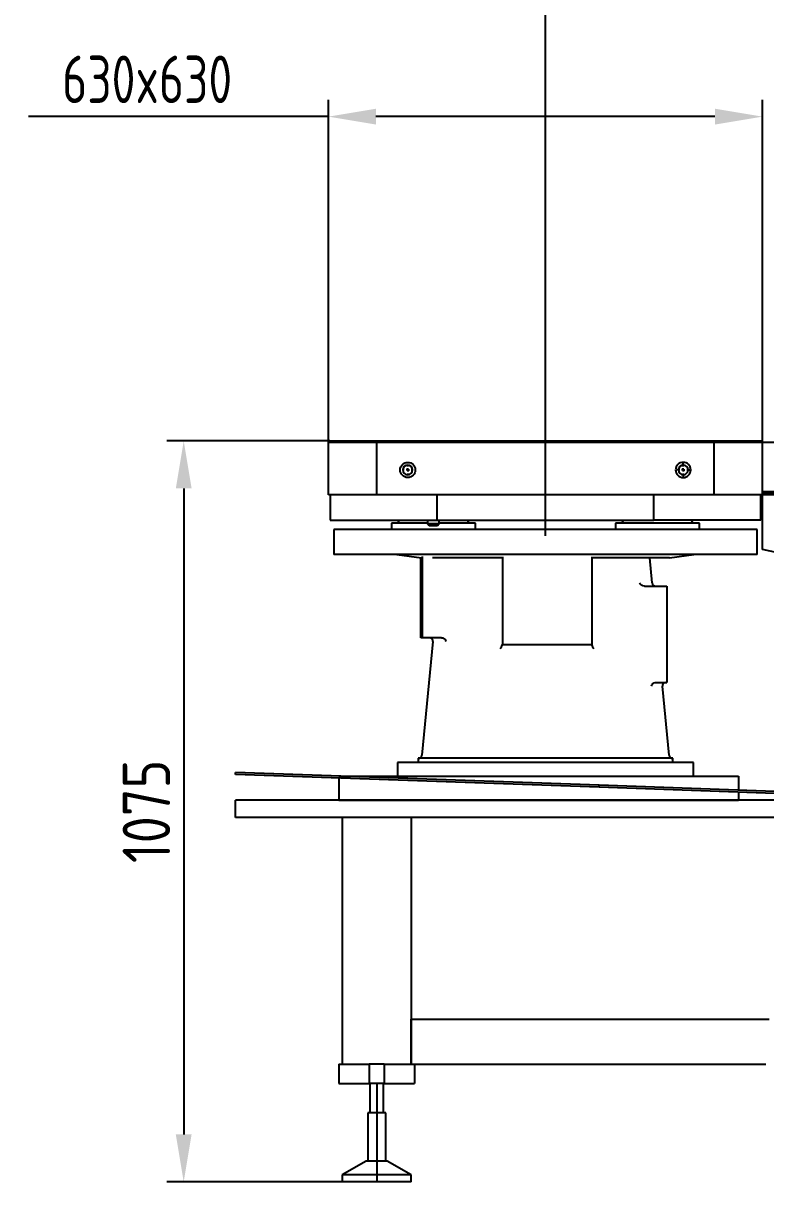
# Model space of a CAD drawing. Extents: x 387 to 958, y 84 to 319.
# Drawn here: x 387.3 to 442, y 84.2 to 169.6 of the extents above; entities that cross this region are included whole.
import ezdxf

# ---------------------------------------------------------------- set-up
doc = ezdxf.new("R2010")
doc.units = 0
doc.header["$PDMODE"] = 1
doc.linetypes.add('AXIS-MY', pattern=[15, 8, -2.5, 2, -2.5])
doc.layers.get('0').update_dxf_attribs({"linetype": 'CONTINUOUS'})
doc.layers.get('DEFPOINTS').update_dxf_attribs({"linetype": 'CONTINUOUS'})
doc.layers.add('AXIS', color=1, linetype='AXIS-MY')
doc.layers.add('DIM', color=4, linetype='CONTINUOUS')
doc.styles.add('MY-DIM', font='txt@cad.shx', dxfattribs={"width": 0.7})
doc.styles.add('STANDARD-08', font='txt.shx', dxfattribs={"width": 0.8, "height": 3.5})
doc.dimstyles.new('MY-STYLE', dxfattribs={"dimtxt": 3.5, "dimasz": 3.5, "dimexe": 1.25, "dimexo": 0, "dimgap": 1, "dimtad": 1, "dimdec": 4, "dimtxsty": 'MY-DIM', "dimcen": 2.5, "dimclrt": 7, "dimazin": 3, "dimtfac": 1, "dimtdec": 4, "dimtmove": 0, "dimatfit": 3, "dimtolj": 1, "dimtzin": 0})

# ---------------------------------------------------------------- blocks, each defined once
blk = doc.blocks.new('*D38')
at = {"layer": 'DEFPOINTS', "color": 0}
for p in [(441.753, 162.731), (409.769, 138.721), (441.753, 138.721)]:
    blk.add_point(p, dxfattribs=at)
at = {"layer": 'DIM', "color": 0}
for p, q in [((409.769, 138.721), (409.769, 163.981)), ((441.753, 138.721), (441.753, 163.981)), ((409.769, 162.731), (387.644, 162.731)), ((438.253, 162.731), (413.269, 162.731))]:
    blk.add_line(p, q, dxfattribs=at)
for points in [[(413.269, 163.315), (413.269, 162.148), (409.769, 162.731)], [(438.253, 163.315), (438.253, 162.148), (441.753, 162.731)]]:
    blk.add_solid(points, dxfattribs=at)
at = {"layer": 'DIM', "color": 7, "insert": (396.402, 165.481), "char_height": 3.5, "attachment_point": 5, "style": 'MY-DIM'}
blk.add_mtext('\\A1;630x630', dxfattribs=at)
blk = doc.blocks.new('*D41')
at = {"layer": 'DEFPOINTS', "color": 0}
for p in [(425.761, 175.691), (480.761, 139.474), (425.761, 138.822)]:
    blk.add_point(p, dxfattribs=at)
at = {"layer": 'DIM', "color": 0}
for p, q in [((425.761, 138.822), (425.761, 176.941)), ((480.761, 139.474), (480.761, 176.941)), ((477.261, 175.691), (429.261, 175.691))]:
    blk.add_line(p, q, dxfattribs=at)
for points in [[(429.261, 176.275), (429.261, 175.108), (425.761, 175.691)], [(477.261, 176.275), (477.261, 175.108), (480.761, 175.691)]]:
    blk.add_solid(points, dxfattribs=at)
at = {"layer": 'DIM', "color": 7, "insert": (440.8, 178.441), "char_height": 3.5, "attachment_point": 5, "style": 'STANDARD-08'}
blk.add_mtext('\\A1;1100', dxfattribs=at)
blk = doc.blocks.new('SW_CENTERMARKSYMBOL_95')
at = {"layer": 'DIM'}
for p, q in [((-0.5, 0), (-0.72, 0)), ((0, 0), (-0.25, 0)), ((0, 0.5), (0, 0.73)), ((0, 0), (0, 0.25)), ((0, 0), (0, -0.25)), ((0, 0), (0.25, 0)), ((0.5, 0), (0.73, 0)), ((0, -0.5), (0, -0.72))]:
    blk.add_line(p, q, dxfattribs=at)
blk = doc.blocks.new('SW_CENTERMARKSYMBOL_96')
at = {"layer": 'DIM'}
for p, q in [((-0.5, 0), (-1, 0)), ((0, 0), (-0.25, 0)), ((0, 0.5), (0, 1)), ((0, 0), (0, 0.25)), ((0, 0), (0, -0.25)), ((0, 0), (0.25, 0)), ((0.5, 0), (1, 0)), ((0, -0.5), (0, -1))]:
    blk.add_line(p, q, dxfattribs=at)
blk = doc.blocks.new('*D43')
at = {"layer": 'DEFPOINTS', "color": 0}
for p in [(409.87, 138.822), (399.095, 84.213), (410.784, 84.213)]:
    blk.add_point(p, dxfattribs=at)
at = {"layer": 'DIM', "color": 0}
for p, q in [((409.87, 138.822), (397.845, 138.822)), ((399.095, 135.322), (399.095, 87.713)), ((410.784, 84.213), (397.845, 84.213))]:
    blk.add_line(p, q, dxfattribs=at)
for points in [[(398.512, 135.322), (399.679, 135.322), (399.095, 138.822)], [(398.512, 87.713), (399.679, 87.713), (399.095, 84.213)]]:
    blk.add_solid(points, dxfattribs=at)
at = {"layer": 'DIM', "color": 7, "insert": (396.345, 111.518), "char_height": 3.5, "attachment_point": 5, "rotation": 90, "style": 'STANDARD-08'}
blk.add_mtext('\\A1;1075', dxfattribs=at)

msp = doc.modelspace()

# ---------------------------------------------------------------- linework, layer by layer
at = {"color": 7, "linetype": 'CONTINUOUS'}
for p, q in [((409.7688936, 138.7205574), (409.8704298, 138.8220937)), ((413.3226616, 138.7205574), (409.7688936, 138.7205574)), ((409.7688936, 134.8621807), (409.7688936, 138.7205574)), ((409.8704298, 138.8220937), (413.3647193, 138.8220937)), ((413.3226616, 138.7205574), (413.3647193, 138.8220937)), ((413.3226616, 134.8621807), (413.3226616, 138.7205574)), ((438.199038, 138.7205574), (413.3226616, 138.7205574)), ((413.3647193, 138.8220937), (438.1569803, 138.8220937)), ((438.1569803, 138.8220937), (441.6512698, 138.8220937)), ((438.1569803, 138.8220937), (438.199038, 138.7205574)), ((441.752806, 138.7205574), (438.199038, 138.7205574)), ((438.199038, 134.8621807), (438.199038, 138.7205574)), ((441.6512698, 138.8220937), (441.752806, 138.7205574)), ((441.752806, 138.7459415), (443.5033659, 138.7459415)), ((441.752806, 138.7205574), (441.752806, 138.7459415)), ((441.752806, 134.8621807), (441.752806, 138.7205574)), ((441.752806, 135.0906372), (444.2912118, 135.0906372)), ((413.3226616, 134.8621807), (409.7688936, 134.8621807)), ((409.8958139, 134.8621807), (409.8958139, 132.9837605)), ((438.199038, 134.8621807), (413.3226616, 134.8621807)), ((417.7729342, 132.9837605), (417.7729342, 134.8621807)), ((433.7487654, 132.9837605), (433.7487654, 134.8621807)), ((441.752806, 134.8621807), (438.199038, 134.8621807)), ((441.6258857, 132.9837605), (441.6258857, 134.8621807)), ((441.7528032, 130.8222954), (441.7528032, 134.8621807)), ((444.4435161, 134.9383329), (441.752806, 134.9383329)), ((441.752806, 134.8795981), (453.0487088, 134.8795981)), ((409.8958139, 132.9837605), (417.7729342, 132.9837605)), ((415.2361524, 132.7727214), (414.4073447, 132.7727214)), ((414.4073447, 132.7727214), (414.4073447, 132.2904243)), ((414.9861013, 132.9837605), (414.8642578, 132.7727214)), ((417.0726708, 132.7727214), (415.2361524, 132.7727214)), ((417.0726708, 132.9837605), (417.0726708, 132.7299199)), ((417.0726708, 132.7299199), (417.9357287, 132.7299199)), ((417.0726708, 132.7299199), (417.1995911, 132.6029996)), ((417.1995911, 132.6029996), (417.8088085, 132.6029996)), ((417.7729342, 132.9837605), (433.7487654, 132.9837605)), ((417.8088085, 132.6029996), (417.9357287, 132.7299199)), ((417.9357287, 132.7299199), (417.9357287, 132.9837605)), ((420.6010548, 132.7727214), (417.9357287, 132.7727214)), ((420.1441417, 132.7727214), (420.0222983, 132.9837605)), ((420.6010548, 132.2904243), (420.6010548, 132.7727214)), ((430.9206392, 132.7727214), (430.9206392, 132.2904243)), ((437.1143492, 132.7727214), (430.9206392, 132.7727214)), ((431.4993957, 132.9837605), (431.3775522, 132.7727214)), ((441.6258857, 132.9837605), (433.7487654, 132.9837605)), ((436.6574361, 132.7727214), (436.5355927, 132.9837605)), ((437.1143492, 132.2904243), (437.1143492, 132.7727214)), ((410.1496516, 132.2904243), (410.1496516, 130.4627721)), ((441.3720423, 132.2904243), (410.1496516, 132.2904243)), ((441.3720423, 130.4627721), (441.3720423, 132.2904243)), ((447.7434408, 129.5489461), (441.7528032, 130.8222954)), ((441.3720423, 130.4627721), (410.1496516, 130.4627721)), ((414.8164167, 130.4627721), (416.621535, 130.2090793)), ((416.5681961, 124.3198302), (416.5681961, 130.2165756)), ((416.6790788, 130.3078649), (416.6790788, 124.3198302)), ((422.5905498, 130.2089316), (417.4418974, 130.2089316)), ((422.5999024, 130.2901035), (422.5999024, 123.8121491)), ((429.1989982, 123.8121491), (429.1989982, 130.2901035)), ((434.8991077, 130.2089316), (429.1989982, 130.2089316)), ((433.6281875, 128.3564314), (433.4459744, 130.2089316)), ((434.8991077, 130.2089316), (436.7052772, 130.4627721)), ((433.05368, 128.1274388), (432.9452886, 128.1464875)), ((433.05368, 128.1274388), (434.7000714, 128.1274388)), ((434.7000714, 128.1274388), (434.7000714, 121.0199027)), ((416.6790788, 124.3198302), (416.5681961, 124.3198302)), ((417.4690517, 124.0411416), (416.6451101, 115.6644027)), ((418.0941068, 124.3198302), (416.6790788, 124.3198302)), ((422.5816609, 123.8121491), (422.5999024, 123.8121491)), ((422.5999024, 123.8121491), (429.1989982, 123.8121491)), ((433.8849267, 121.0199027), (434.7000714, 121.0199027)), ((434.8765838, 115.6644027), (434.3772253, 120.7412142)), ((435.1529482, 115.4354101), (416.3687457, 115.4354101)), ((416.3687457, 115.4354101), (416.3687457, 115.1308014)), ((435.1529482, 115.1308014), (435.1529482, 115.4354101)), ((414.8457022, 115.1308014), (414.8457022, 114.1154391)), ((436.6759917, 115.1308014), (414.8457022, 115.1308014)), ((436.6759917, 114.1154391), (436.6759917, 115.1308014)), ((402.9145189, 114.2289948), (402.9198342, 114.3812064)), ((429.7160653, 113.2930642), (402.9145189, 114.2289948)), ((429.7213806, 113.4452757), (402.9198342, 114.3812064)), ((410.5304125, 114.1154391), (439.9759192, 114.1154391)), ((410.5304125, 114.1154391), (439.9759192, 114.1154391)), ((410.5304125, 113.9630419), (410.5304125, 112.3385551)), ((410.5304125, 113.9630419), (410.5304125, 112.3385551)), ((439.9759192, 114.1154391), (439.9759192, 113.0871794)), ((439.9759192, 114.1154391), (439.9759192, 113.0871794)), ((429.7160653, 113.2930642), (429.7213806, 113.4452757)), ((454.7679254, 112.4182339), (429.7160653, 113.2930642)), ((454.7732408, 112.5704455), (429.7213806, 113.4452757)), ((439.9759192, 112.9347822), (439.9759192, 112.3385551)), ((439.9759192, 112.9347822), (439.9759192, 112.3385551)), ((402.9151952, 111.0693522), (402.9151952, 112.3385551)), ((454.6479044, 112.3385551), (402.9151952, 112.3385551)), ((410.5304125, 112.3385551), (439.9759192, 112.3385551)), ((410.5304125, 112.3385551), (439.9759192, 112.3385551)), ((454.6479044, 111.0693522), (402.9151952, 111.0693522)), ((410.784253, 111.0693522), (410.784253, 92.894367)), ((415.8610645, 111.0693522), (415.8610645, 92.894367)), ((415.8610645, 92.894367), (415.8610645, 96.1942945)), ((415.8610645, 96.1942945), (442.2604843, 96.1942945)), ((410.5304125, 92.894367), (412.7642095, 92.894367)), ((410.5304125, 92.894367), (410.5304125, 91.4728598)), ((413.8811081, 92.894367), (412.7642095, 92.894367)), ((412.7642095, 92.894367), (412.7642095, 91.4728598)), ((413.8811081, 92.894367), (413.8811081, 91.4728598)), ((413.8811081, 92.894367), (416.1149051, 92.894367)), ((416.1149051, 92.894367), (416.1149051, 91.4728598)), ((416.12379, 92.894367), (441.9977588, 92.894367)), ((410.5304125, 91.4728598), (412.7642095, 91.4728598)), ((412.8121974, 91.4728598), (412.7642095, 91.4728598)), ((412.826887, 91.4728598), (412.8121974, 91.4728598)), ((412.8121974, 91.4728598), (412.8121974, 89.2898309)), ((413.8331202, 91.4728598), (412.826887, 91.4728598)), ((413.8811081, 91.4728598), (413.8331202, 91.4728598)), ((413.8331202, 89.2898309), (413.8331202, 91.4728598)), ((413.8811081, 91.4728598), (416.1149051, 91.4728598)), ((412.6789655, 89.2898309), (412.659893, 89.2898309)), ((412.659893, 89.2898309), (412.659893, 85.7360628)), ((413.9854246, 89.2898309), (412.6789655, 89.2898309)), ((413.9854246, 85.7360628), (413.9854246, 89.2898309)), ((412.5429121, 85.7360628), (410.784253, 84.7207005)), ((412.565351, 85.7360628), (412.5429121, 85.7360628)), ((414.1024055, 85.7360628), (412.565351, 85.7360628)), ((415.8610645, 84.7207005), (414.1024055, 85.7360628)), ((410.8573011, 84.7207005), (410.784253, 84.7207005)), ((410.784253, 84.7207005), (410.784253, 84.2130194)), ((415.8610645, 84.7207005), (410.8573011, 84.7207005)), ((415.8610645, 84.2130194), (415.8610645, 84.7207005)), ((410.8573011, 84.2130194), (410.784253, 84.2130194)), ((415.8610645, 84.2130194), (410.8573011, 84.2130194))]:
    msp.add_line(p, q, dxfattribs=at)
at = {"color": 7, "linetype": 'CONTINUOUS', "flags": 128}
for points in [[(418.0941068, 124.3198302), (418.1954167, 124.3027768), (418.2432365, 124.2812256)], [(422.5796235, 123.7798724), (422.5810483, 123.8093971), (422.5816609, 123.8121491)], [(429.1807566, 123.8121491), (429.1792835, 123.7958104), (429.1787192, 123.7798724)], [(433.7404104, 120.9833114), (433.8355595, 121.0159008), (433.8849267, 121.0199027)]]:
    msp.add_lwpolyline(points, dxfattribs=at)
at = {"color": 7, "linetype": 'CONTINUOUS'}
msp.add_circle((415.6072268, 136.6898328), 0.5584493, dxfattribs=at)
at = {"color": 7, "linetype": 'CONTINUOUS', "extrusion": (1.34151e-14, 2.66858e-14, -1)}
for centre, radius in [((-415.6072268, 136.6898328), 0.3553768), ((-435.9144728, 136.6898328), 0.5584493), ((-435.9144728, 136.6898328), 0.3553768)]:
    msp.add_circle(centre, radius, dxfattribs=at)
at = {"color": 7, "linetype": 'CONTINUOUS'}
for centre, radius, start, end in [((433.1298998, 128.6095864), 0.4989541, 210.488888357, 248.284600783), ((433.880809, 128.3812794), 0.2538406, 185.61758059, 270), ((417.2164302, 124.0659896), 0.2538406, 354.38241941, 90), ((418.008157, 123.8768117), 0.4677837, 20.566523378, 59.831871634), ((421.9509527, 124.0078937), 0.6721868, 315.105336776, 339.270508555), ((429.7624368, 123.9689531), 0.6172856, 198.982152869, 224.869637052), ((433.955825, 120.6009875), 0.4388337, 119.398421321, 161.35094892), ((434.6298468, 120.7660622), 0.2538406, 90, 185.61758059), ((416.3924886, 115.6892507), 0.2538406, 270, 354.38241941), ((435.1292053, 115.6892507), 0.2538406, 185.61758059, 270)]:
    msp.add_arc(centre, radius, start, end, dxfattribs=at)
at = {"layer": 'AXIS', "linetype": 'CONTINUOUS'}
for p, q in [((425.7608498, 131.8402691), (425.7608498, 141.7424691)), ((413.3226588, 91.4728598), (413.3226588, 84.2130194))]:
    msp.add_line(p, q, dxfattribs=at)

# ---------------------------------------------------------------- block references
at = {"layer": 'DIM', "xscale": 0.5076811498074676, "yscale": 0.5076811498083771, "zscale": 0.5076811498079999}
for name, p in [('SW_CENTERMARKSYMBOL_95', (415.6072268, 136.6898328)), ('SW_CENTERMARKSYMBOL_96', (435.9144728, 136.6898328))]:
    msp.add_blockref(name, p, dxfattribs=at)

# ---------------------------------------------------------------- dimensions: what is measured, and where the dimension line sits
at = {"layer": 'DIM', "color": 2}
for base, p1, p2, text, override, picture, middle in [((425.7608498, 175.6913604), (480.7607738, 139.4741085), (425.7608498, 138.8220937), '1100', {"dimtxt": 3.5, "dimgap": 1, "dimtxsty": 'STANDARD-08', "dimclrt": 7}, '*D41', (440.8004981, 175.6913604)), ((441.752806, 162.7313189), (409.7688936, 138.7205574), (441.752806, 138.7205574), '630x630', {"dimlfac": 20}, '*D38', (396.4022269, 162.7313189))]:
    dim = msp.add_linear_dim(base=base, p1=p1, p2=p2, text=text, dimstyle='MY-STYLE', override=override, dxfattribs=at)
    dim.commit()
    dim.dimension.update_dxf_attribs({"geometry": picture, "text_midpoint": middle, "dimtype": 160})
dim = msp.add_linear_dim(base=(399.0954116, 84.2130194), p1=(409.8704298, 138.8220937), p2=(410.784253, 84.2130194), angle=90, text='1075', dimstyle='MY-STYLE', override={"dimtxt": 3.5, "dimgap": 1, "dimtxsty": 'STANDARD-08', "dimclrt": 7}, dxfattribs=at)
dim.commit()
dim.dimension.update_dxf_attribs({"geometry": '*D43', "text_midpoint": (396.3454116, 111.5175565)})

doc.saveas('drawing.dxf')
